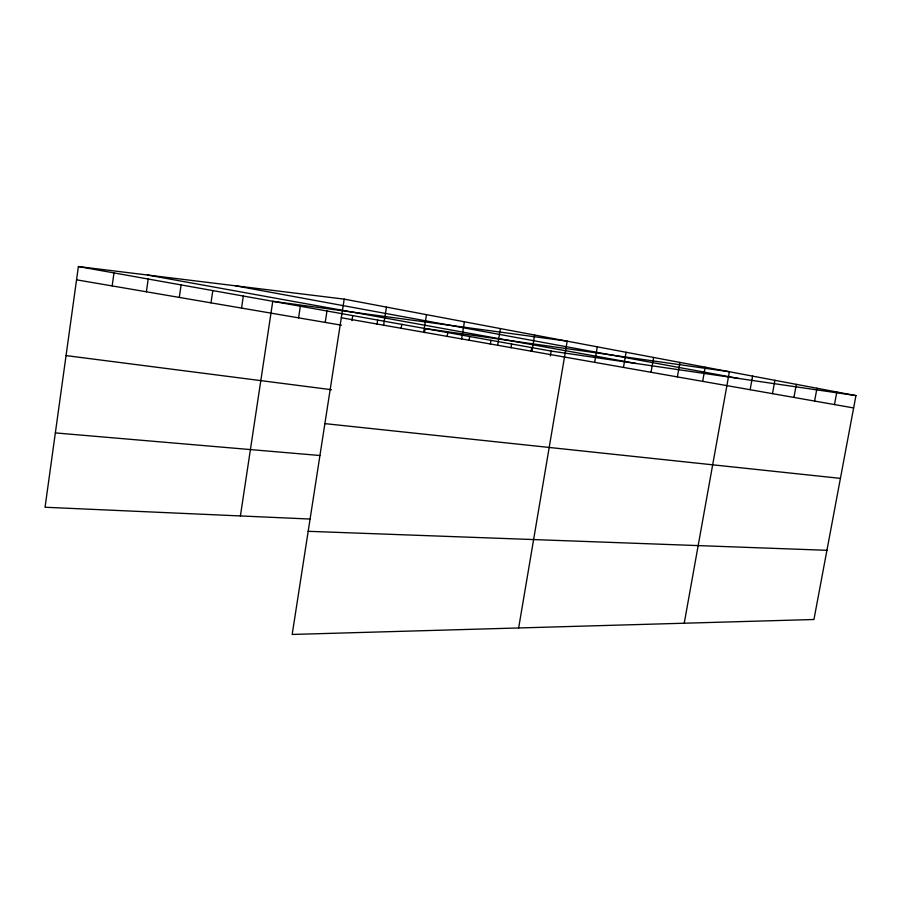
<?xml version="1.0" encoding="UTF-8"?>
<svg xmlns="http://www.w3.org/2000/svg" width="901" height="901" viewBox="0 0 901 901"><rect width="100%" height="100%" fill="white"/><g stroke="black" fill="none" stroke-linecap="round" stroke-linejoin="round"><path stroke-width="1.35" d="M344.193 299.132L292.183 634.45L813.941 619.505L855.95 395.595L344.193 299.132L78.387 266.55L45.05 507.252L310.045 519.044M112.152 285.932L113.988 272.913M146.379 291.789L148.203 279.028M179.299 297.431L181.112 284.919M211.003 302.86L212.805 290.584M241.536 308.086L243.338 296.035M240.409 515.946L272.766 301.306L567.179 341.164L518.649 627.963M298.569 317.85L300.337 306.227M325.216 322.412L326.984 310.991M351.964 320.587L352.741 315.598M377.012 324.202L377.665 320.058M383.612 325.182L386.461 307.095M401.136 328.437L401.778 324.371M423.65 332.232L426.477 314.64M424.506 332.548L425.148 328.55L729.382 371.741L684.231 623.222M447.144 336.535L447.774 332.593M461.616 338.911L464.398 321.792M469.083 340.398L469.714 336.512M490.369 344.148L491 340.319M497.645 345.263L500.404 328.572M511.025 347.775L511.644 344.013M531.072 351.3L531.691 347.595M531.894 351.289L534.62 335.026M550.331 355.951L551.153 351.075L855.95 395.595M594.66 362.337L597.307 346.84M623.469 367.417L626.094 352.268M651.029 372.271L653.608 357.449M677.394 376.911L679.951 362.416M702.667 381.36L705.19 367.18M750.139 389.716L752.605 376.111M772.472 393.647L774.905 380.323M793.939 397.431L796.349 384.355M814.594 401.069L816.97 388.252M834.484 404.572L836.826 391.991M308.176 531.308L826.927 550.308M55.344 432.908L319.9 455.512M324.878 423.628L840.419 478.375M66.055 355.591L331.489 389.705M76.551 279.828L341.502 325.205M341.299 317.738L853.63 407.939M78.387 266.55L551.153 351.075M147.415 275.008L636.343 363.52M235.521 285.808L738.685 378.465"/></g></svg>
